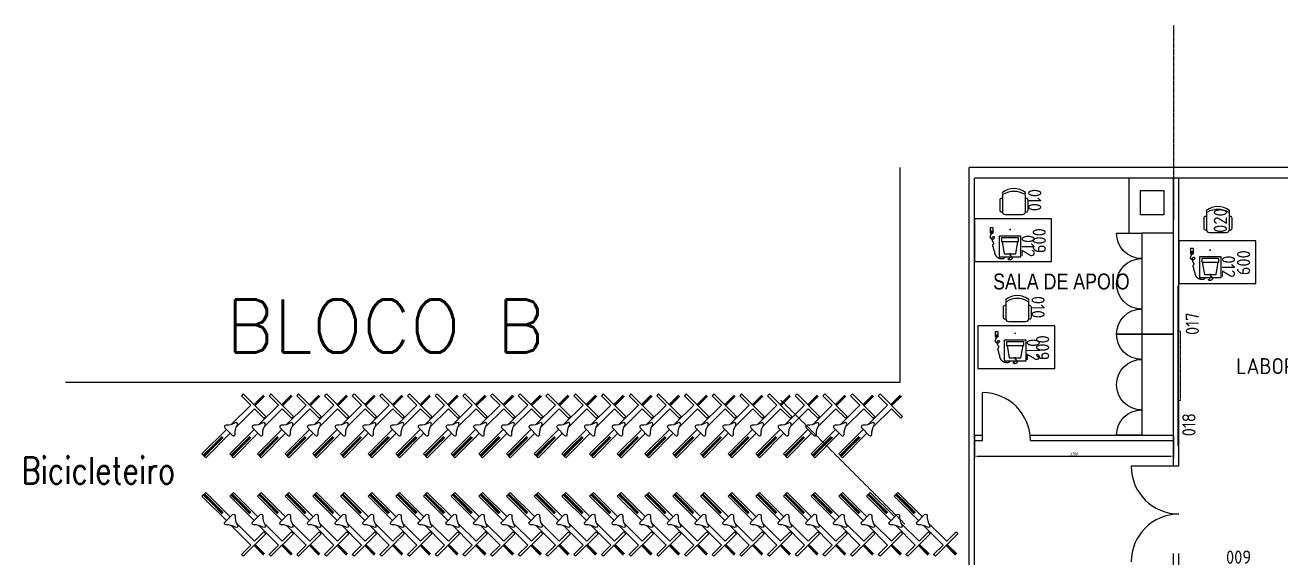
# Model space of a CAD drawing. Header units: millimetres. Extents: x 18768 to 1484868, y -11027 to 520152.
# Drawn here: x 1386044 to 1409702, y 308772 to 318803 of the extents above; entities that cross this region are included whole.
import ezdxf
from ezdxf.enums import TextEntityAlignment as Align

# ---------------------------------------------------------------- set-up
doc = ezdxf.new("R2010")
doc.units = ezdxf.units.MM
for name, pattern in [('DASHED2', [9.525, 6.35, -3.175]), ('DIVIDE', [2.15, 1.5, -0.2, 0.05, -0.15, 0.05, -0.2]), ('HIDDEN', [0.375, 0.25, -0.125])]:
    doc.linetypes.add(name, pattern=pattern)
for name, color, linetype in [('8-TEXTO', 4, 'Continuous'), ('L025-CONTORNO', 7, 'Continuous'), ('L025-IMAGIN', 1, 'DIVIDE'), ('L025-TEXTO', 7, 'Continuous'), ('L035-ARRANJO-ADQUIRIR', 102, 'Continuous'), ('L035-TEXTO', 40, 'Continuous'), ('PAREDES', 7, 'Continuous')]:
    doc.layers.add(name, color=color, linetype=linetype)
doc.styles.add('ISO-CP--25', font='isocp.shx', dxfattribs={"height": 250})
doc.styles.add('ISO-CP--35', font='isocp.shx', dxfattribs={"height": 350})
doc.styles.add('ROMANS', font='romans', dxfattribs={"width": 0.8, "height": 300})
doc.styles.get("Standard").update_dxf_attribs({"font": 'arial.ttf'})
doc.dimstyles.new('Anotativo', dxfattribs={"dimscale": 0, "dimtxt": 2.5, "dimasz": 2.5, "dimexe": 1.25, "dimexo": 0.625, "dimtad": 1, "dimtxsty": 'Standard', "dimcen": 2.5, "dimadec": 0, "dimazin": 0, "dimtfac": 1, "dimtmove": 0, "dimatfit": 3, "dimfxl": 1, "dimarcsym": 0})

# ---------------------------------------------------------------- blocks, each defined once
blk = doc.blocks.new('Bicicleta')
for points in [[(-1.142, 1.121), (-1.121, 1.142), (-0.944, 0.965), (-0.965, 0.944)], [(-0.788, 0.767), (-0.767, 0.788), (-0.944, 0.965), (-0.965, 0.944)], [(-0.011, -0.011), (0.011, 0.011), (-0.166, 0.187), (-0.187, 0.166)]]:
    blk.add_hatch(color=256).paths.add_polyline_path(points)
for p, q in [((-0.965, 0.944), (-1.142, 1.121)), ((-0.944, 0.965), (-1.121, 1.142)), ((-0.944, 0.965), (-0.767, 0.788)), ((-0.965, 0.944), (-0.788, 0.767)), ((-0.187, 0.166), (-0.011, -0.011)), ((-0.166, 0.187), (0.011, 0.011))]:
    blk.add_line(p, q)
at = {"color": 1}
for points in [[(-0.707, 0.636), (-1.167, 1.096), (-1.096, 1.167), (-0.636, 0.707)], [(-0.518, 0.589), (-0.177, 0.247), (0, 0.424), (0.035, 0.389), (-0.389, -0.035), (-0.424, 0), (-0.247, 0.177), (-0.615, 0.545)]]:
    blk.add_lwpolyline(points, dxfattribs=at)
blk.add_lwpolyline([(-0.714, 0.556, -0.686338), (-0.736, 0.607), (-0.595, 0.749, -0.686338), (-0.544, 0.726, 0.152911), (-0.499, 0.552, -0.794326), (-0.54, 0.511, 0.152911)], format="xyb", close=True, dxfattribs=at)
blk = doc.blocks.new('BL_SENAI_id9320211380')
at = {"layer": 'L035-ARRANJO-ADQUIRIR', "color": 0}
for points in [[(388, -137, 0.129448), (395, -110), (395, 195, 0.414214), (341, 249), (16, 249, 0.414214), (-38, 195), (-38, -112, 0.120944), (-32, -137)], [(-38, 199), (-58, 199, 0.414214), (-88, 169), (-88, -21, 0.414214), (-58, -51), (-38, -51)], [(395, -51), (415, -51, 0.414214), (445, -21), (445, 169, 0.414214), (415, 199), (395, 199)], [(368, -137, -0.290756), (-12, -137, 0.829608), (-38, -166, 0.333333), (394, -166, 0.829608), (368, -137)]]:
    blk.add_lwpolyline(points, format="xyb", dxfattribs=at)
at = {"layer": 'L025-TEXTO', "style": 'ISO-CP--25'}
blk.add_attdef('rmp_mt_codmaterial', (15, 15), '', height=40, dxfattribs=at)
at = {"layer": 'L025-TEXTO', "style": 'ISO-CP--25', "flags": 1}
for tag in ['rmp_mt_nomeunid', 'rmp_mt_potencia', 'rmp_mt_cod']:
    blk.add_attdef(tag, (15, 15), '', height=40, dxfattribs=at)
blk = doc.blocks.new('BL_SENAI_id9320220810')
at = {"layer": 'L025-CONTORNO', "color": 0}
blk.add_lwpolyline([(-688, 238), (112, 238), (112, 1688), (-688, 1688)], close=True, dxfattribs=at)
at = {"layer": 'L025-TEXTO', "style": 'ISO-CP--25'}
blk.add_attdef('rmp_mt_codmaterial', (15, 15), '', height=40, dxfattribs=at)
at = {"layer": 'L025-TEXTO', "style": 'ISO-CP--25', "flags": 1}
for tag in ['rmp_mt_nomeunid', 'rmp_mt_potencia', 'rmp_mt_cod']:
    blk.add_attdef(tag, (15, 15), '', height=40, dxfattribs=at)
blk = doc.blocks.new('BL_SENAI_id9320210400')
at = {"layer": 'L035-ARRANJO-ADQUIRIR', "color": 0}
for points in [[(-690, 550, -0.290756), (-310, 550, 0.829608), (-284, 579, 0.333333), (-716, 579, 0.829608), (-690, 550)], [(-710, 550, 0.129448), (-717, 523), (-717, 219, 0.414214), (-663, 164), (-338, 164, 0.414214), (-284, 219), (-284, 525, 0.120944), (-290, 550)], [(-717, 464), (-737, 464, 0.414214), (-767, 434), (-767, 244, 0.414214), (-737, 214), (-717, 214)], [(-284, 214), (-264, 214, 0.414214), (-234, 244), (-234, 434, 0.414214), (-264, 464), (-284, 464)]]:
    blk.add_lwpolyline(points, format="xyb", dxfattribs=at)
at = {"layer": 'L025-TEXTO', "style": 'ISO-CP--25'}
blk.add_attdef('rmp_mt_codmaterial', (15, 15), '', height=40, dxfattribs=at)
at = {"layer": 'L025-TEXTO', "style": 'ISO-CP--25', "flags": 1}
for tag in ['rmp_mt_nomeunid', 'rmp_mt_potencia', 'rmp_mt_cod']:
    blk.add_attdef(tag, (15, 15), '', height=40, dxfattribs=at)
blk = doc.blocks.new('BL_SENAI_id9300159197')
at = {"layer": 'L025-CONTORNO', "color": 0, "linetype": 'HIDDEN', "lineweight": 9}
blk.add_lwpolyline([(-650, -50), (650, -50), (650, 0), (-650, 0)], close=True, dxfattribs=at)
at = {"layer": 'L025-TEXTO', "lineweight": 9, "style": 'ISO-CP--25'}
blk.add_attdef('rmp_mt_codmaterial', (15, 15), '', height=40, dxfattribs=at)
at = {"layer": 'L025-TEXTO', "lineweight": 9, "style": 'ISO-CP--25', "flags": 1}
for tag in ['rmp_mt_nomeunid', 'rmp_mt_potencia', 'rmp_mt_cod']:
    blk.add_attdef(tag, (15, 15), '', height=40, dxfattribs=at)
blk = doc.blocks.new('BL_SENAI_id9320290690')
at = {"layer": 'L025-CONTORNO', "color": 0}
blk.add_lwpolyline([(-3131, 134), (-131, 134), (-131, 152), (-3131, 152)], close=True, dxfattribs=at)
at = {"layer": 'L025-TEXTO', "style": 'ISO-CP--25'}
blk.add_attdef('rmp_mt_codmaterial', (15, 15), '', height=40, dxfattribs=at)
at = {"layer": 'L025-TEXTO', "style": 'ISO-CP--25', "flags": 1}
for tag in ['rmp_mt_nomeunid', 'rmp_mt_potencia', 'rmp_mt_cod']:
    blk.add_attdef(tag, (15, 15), '', height=40, dxfattribs=at)
blk = doc.blocks.new('BL_SENAI_id9370710510')
at = {"layer": 'L035-ARRANJO-ADQUIRIR', "color": 0}
for p, q in [((185, 107), (161, 107)), ((173, 95), (173, 119)), ((491, 168), (491, 85)), ((491, 142), (549, 142)), ((491, 141), (549, 141)), ((495, 168), (495, 145)), ((511, 168), (495, 168)), ((495, 145), (511, 145)), ((542, 174), (498, 174)), ((498, 78), (542, 78)), ((511, 145), (511, 168)), ((529, 168), (512, 168)), ((512, 168), (512, 145)), ((512, 145), (529, 145)), ((529, 145), (529, 168)), ((530, 168), (530, 145)), ((546, 168), (530, 168)), ((530, 145), (546, 145)), ((546, 145), (546, 168)), ((549, 85), (549, 168))]:
    blk.add_line(p, q, dxfattribs=at)
for points in [[(-27, 229), (-27, 629), (373, 629), (373, 229)], [(162, 566), (184, 566), (184, 581), (162, 581)], [(335, 266), (335, 336), (10, 336), (10, 266)]]:
    blk.add_lwpolyline(points, close=True, dxfattribs=at)
for points in [[(323, 336), (283, 566), (63, 566), (23, 336)], [(173, 581), (172, 586), (170, 590), (168, 593), (165, 596), (162, 598), (160, 599), (158, 600), (156, 602), (154, 603), (153, 604), (152, 606), (152, 607), (152, 609), (151, 610), (151, 611), (150, 612), (149, 613), (148, 614), (146, 615), (145, 616), (143, 617), (141, 618), (139, 620), (138, 622), (136, 624), (135, 627), (134, 630), (133, 633), (133, 637), (133, 640), (133, 644), (133, 647), (134, 650), (134, 653), (135, 656), (137, 658), (138, 661), (140, 663), (142, 665), (144, 667), (146, 668), (148, 670), (151, 671), (153, 672), (156, 673), (158, 674), (160, 675), (162, 676), (164, 676), (166, 677), (168, 678), (170, 678), (172, 679), (174, 679), (175, 679), (177, 680), (179, 680), (180, 680), (182, 680), (183, 680), (185, 680), (187, 680), (189, 679), (190, 679), (192, 678), (194, 678), (195, 677), (197, 676), (199, 675), (200, 674), (201, 672), (203, 671), (204, 670), (205, 669), (205, 667), (206, 666), (206, 665), (206, 664), (206, 663), (206, 662), (205, 660), (205, 659), (204, 658), (203, 658), (201, 657), (200, 656), (199, 655), (197, 654), (196, 653), (194, 653), (193, 652), (191, 651), (190, 650), (189, 649), (187, 648), (186, 647), (185, 645), (184, 644), (183, 642), (182, 640), (181, 637), (179, 635), (176, 632), (173, 629)], [(268, 629), (272, 638), (277, 645), (282, 650), (288, 655), (294, 657), (300, 659), (307, 661), (313, 661), (320, 662), (326, 662), (332, 661), (338, 661), (343, 660), (349, 659), (355, 658), (360, 657), (366, 656), (371, 654), (377, 652), (382, 651), (387, 649), (392, 646), (397, 644), (402, 641), (406, 637), (411, 634), (415, 630), (419, 626), (422, 621), (426, 617), (430, 612), (433, 607), (437, 602), (440, 597), (443, 591), (447, 586), (449, 580), (452, 575), (454, 570), (456, 565), (457, 560), (458, 555), (459, 550), (460, 545), (460, 540), (461, 535), (461, 531), (462, 526), (464, 521), (466, 516), (467, 511), (470, 507), (472, 502), (474, 496), (475, 491), (477, 486), (478, 481), (479, 475), (480, 470), (481, 465), (481, 459), (482, 454), (483, 449), (484, 445), (486, 440), (487, 436), (489, 432), (491, 428), (492, 425), (494, 421), (495, 418), (496, 415), (496, 411), (496, 408), (496, 405), (495, 402), (494, 398), (493, 395), (492, 393), (490, 390), (488, 387), (486, 385), (484, 382), (482, 380), (481, 377), (480, 375), (479, 372), (479, 369), (479, 366), (479, 362), (481, 359), (482, 355), (484, 352), (486, 348), (488, 345), (490, 342), (492, 338), (493, 336), (495, 333), (497, 331), (498, 329), (499, 327), (500, 326), (501, 325), (501, 325), (501, 324), (501, 324), (501, 324), (501, 324), (500, 323), (500, 322), (501, 319), (501, 316), (502, 312), (503, 308), (504, 303), (505, 298), (506, 293), (507, 287), (508, 283), (509, 278), (510, 275), (511, 271), (511, 268), (511, 265), (510, 262), (509, 259), (507, 257), (505, 254), (502, 251), (498, 248), (495, 246), (491, 244), (487, 242), (483, 241), (480, 241), (477, 241), (475, 242), (473, 243), (471, 245), (470, 247), (469, 250), (469, 253), (469, 256), (469, 259), (470, 262), (471, 265), (472, 268), (473, 271), (475, 274), (477, 277), (479, 280), (482, 283), (485, 286), (488, 289), (491, 291), (495, 293), (498, 294), (503, 294), (507, 293), (512, 292), (517, 290), (522, 287), (527, 283), (531, 279), (536, 274), (539, 269), (542, 263), (543, 257), (544, 251), (544, 245), (543, 239), (542, 233), (540, 227), (538, 221), (536, 216), (533, 210), (530, 205), (528, 199), (525, 194), (523, 189), (521, 183), (520, 177), (520, 174)]]:
    blk.add_lwpolyline(points, dxfattribs=at)
for centre, start, end in [((498, 168), 90, 180), ((498, 85), 180, 270), ((542, 168), 0, 90), ((542, 85), 270, 0)]:
    blk.add_arc(centre, 6.72, start, end, dxfattribs=at)
at = {"layer": 'L025-TEXTO', "style": 'ISO-CP--25'}
blk.add_attdef('rmp_mt_codmaterial', (15, 15), '', height=40, dxfattribs=at)
at = {"layer": 'L025-TEXTO', "style": 'ISO-CP--25', "flags": 1}
for tag in ['rmp_mt_nomeunid', 'rmp_mt_potencia', 'rmp_mt_cod']:
    blk.add_attdef(tag, (15, 15), '', height=40, dxfattribs=at)
blk = doc.blocks.new('*D792')
at = {"layer": 'DEFPOINTS', "color": 0, "linetype": 'ByBlock', "lineweight": 15, "transparency": 16777216}
for p in [(1403931, 311083), (1407681, 311083), (1407681, 310687)]:
    blk.add_point(p, dxfattribs=at)
at = {"layer": 'PAREDES', "color": 0, "linetype": 'ByBlock', "lineweight": -2, "transparency": 16777216}
for p, q in [((1403931, 311070), (1403931, 310662)), ((1407681, 311070), (1407681, 310662)), ((1403981, 310687), (1407631, 310687))]:
    blk.add_line(p, q, dxfattribs=at)
at = {"layer": 'PAREDES', "color": 0, "linetype": 'ByBlock', "lineweight": 15, "transparency": 16777216}
for points in [[(1403981, 310695), (1403981, 310678), (1403931, 310687)], [(1407631, 310695), (1407631, 310678), (1407681, 310687)]]:
    blk.add_solid(points, dxfattribs=at)
at = {"layer": 'PAREDES', "color": 0, "linetype": 'ByBlock', "lineweight": 15, "transparency": 16777216, "insert": (1405806, 310725), "char_height": 50, "attachment_point": 5}
blk.add_mtext('3750', dxfattribs=at)

msp = doc.modelspace()

# ---------------------------------------------------------------- linework, layer by layer
for p, q in [((1406844.497, 314882.502), (1406844.497, 315922.502)), ((1407054.497, 315687.902), (1407494.497, 315687.902)), ((1407054.497, 315227.902), (1407054.497, 315687.902)), ((1407494.497, 315687.902), (1407494.497, 315227.902)), ((1407494.497, 315227.902), (1407054.497, 315227.902)), ((1404082.993, 310982.502), (1404082.993, 311882.502)), ((1407782.167, 310496.791), (1406882.167, 310496.791))]:
    msp.add_line(p, q)
at = {"color": 1, "linetype": 'DASHED2'}
msp.add_line((1402618.13, 309407.233), (1400284.678, 311740.686), dxfattribs=at)
at = {"color": 2}
for points in [[(1407080.943, 312982.502), (1406605.943, 312982.502, -0.414213562), (1407080.943, 313457.502, -0.414213562), (1406605.943, 313932.502, -0.414213562), (1407080.943, 314407.502, -0.414213562), (1406605.943, 314882.502), (1407080.943, 314882.502)], [(1407080.943, 311082.502), (1406605.943, 311082.502, -0.414213562), (1407080.943, 311557.502, -0.414213562), (1406605.943, 312032.502, -0.414213562), (1407080.943, 312507.502, -0.414213562), (1406605.943, 312982.502), (1407080.943, 312982.502)]]:
    msp.add_lwpolyline(points, format="xyb", dxfattribs=at)
for points in [[(1407680.943, 312982.502), (1407680.943, 314882.502), (1407080.943, 314882.502), (1407080.943, 312982.502)], [(1407680.943, 311082.502), (1407680.943, 312982.502), (1407080.943, 312982.502), (1407080.943, 311082.502)]]:
    msp.add_lwpolyline(points, close=True)
for centre, start, end in [((1404082.993, 310982.502), 0, 90), ((1407782.167, 310496.791), 180, 270), ((1407782.167, 308696.791), 90, 180)]:
    msp.add_arc(centre, 900, start, end)
at = {"layer": 'L025-IMAGIN'}
msp.add_line((1407680.943, 318802.502), (1407669.628, 310889.055), dxfattribs=at)
at = {"layer": 'PAREDES', "ltscale": 0.01}
for p, q in [((1402530.943, 312082.502), (1402530.943, 316122.502)), ((1403830.943, 308582.502), (1403830.943, 316122.502)), ((1403930.943, 308582.502), (1403930.943, 315922.502)), ((1407680.943, 310496.791), (1407680.943, 315922.502)), ((1407780.943, 310496.791), (1407780.943, 315922.502)), ((1407680.943, 309591.081), (1407680.943, 309602.502)), ((1407680.943, 308542.502), (1407680.943, 308856.791)), ((1407780.943, 308542.502), (1407780.943, 308856.791))]:
    msp.add_line(p, q, dxfattribs=at)
at = {"layer": 'PAREDES'}
for p, q in [((1419157.794, 316122.502), (1403830.943, 316122.502)), ((1419157.794, 315922.502), (1403930.943, 315922.502)), ((1386807.794, 312082.502), (1402530.943, 312082.502)), ((1403930.943, 311082.502), (1404082.993, 311082.502)), ((1403930.943, 310982.502), (1404082.993, 310982.502)), ((1404977.42, 311082.502), (1407680.943, 311082.502)), ((1404982.993, 310982.502), (1407680.943, 310982.502))]:
    msp.add_line(p, q, dxfattribs=at)

# ---------------------------------------------------------------- block references
at = {"xscale": -1000, "yscale": 1000, "zscale": 1000, "rotation": 180}
for p in [(1390543.045, 311824.978), (1391064.671, 311824.978), (1391586.297, 311824.978), (1392107.922, 311824.978), (1392629.548, 311824.978), (1393151.174, 311824.978), (1393672.8, 311824.978), (1394194.425, 311824.978), (1394716.051, 311824.978), (1395237.677, 311824.978), (1395759.302, 311824.978), (1396280.928, 311824.978), (1396802.554, 311824.978), (1397324.18, 311824.978), (1397845.805, 311824.978), (1398367.431, 311824.978), (1398889.057, 311824.978), (1399410.682, 311824.978), (1399932.308, 311824.978), (1400453.934, 311824.978), (1400975.56, 311824.978), (1401497.185, 311824.978), (1402018.811, 311824.978), (1402540.437, 311824.978)]:
    msp.add_blockref('Bicicleta', p, dxfattribs=at)
at = {"xscale": 1000, "yscale": 1000, "zscale": 1000}
for p in [(1390543.045, 308836.498), (1391064.671, 308836.498), (1391586.297, 308836.498), (1392107.922, 308836.498), (1392629.548, 308836.498), (1393151.174, 308836.498), (1393672.8, 308836.498), (1394194.425, 308836.498), (1394716.051, 308836.498), (1395237.677, 308836.498), (1395759.302, 308836.498), (1396280.928, 308836.498), (1396802.554, 308836.498), (1397324.18, 308836.498), (1397845.805, 308836.498), (1398367.431, 308836.498), (1398889.057, 308836.498), (1399410.682, 308836.498), (1399932.308, 308836.498), (1400453.934, 308836.498), (1400975.56, 308836.498), (1401497.185, 308836.498), (1402018.811, 308836.498), (1402540.437, 308836.498), (1403062.062, 308836.498), (1403583.688, 308836.498)]:
    msp.add_blockref('Bicicleta', p, dxfattribs=at)
at = {"layer": 'L035-ARRANJO-ADQUIRIR'}
ref = msp.add_blockref('BL_SENAI_id9320211380', (1404850.443, 315486.607), dxfattribs=dict(at, rotation=180))
ref.add_attrib('rmp_mt_codmaterial', '010', dxfattribs={"layer": 'L025-TEXTO', "height": 250, "rotation": 270, "style": 'ISO-CP--25'}).set_placement((1404938.379, 315507.829), align=Align.CENTER)
ref = msp.add_blockref('BL_SENAI_id9320210400', (1409016.591, 314734.981), dxfattribs=at)
ref.add_attrib('rmp_mt_codmaterial', '020', dxfattribs={"layer": 'L025-TEXTO', "height": 250, "rotation": 90, "style": 'ISO-CP--25'}).set_placement((1408561.161, 315122.543), align=Align.MIDDLE)
ref = msp.add_blockref('BL_SENAI_id9320220810', (1405619.11, 315041.91), dxfattribs=dict(at, rotation=90))
ref.add_attrib('rmp_mt_codmaterial', '009', dxfattribs={"layer": 'L025-TEXTO', "height": 250, "rotation": 270, "style": 'ISO-CP--25'}).set_placement((1405023.933, 314742.955), align=Align.CENTER)
ref = msp.add_blockref('BL_SENAI_id9370710510', (1404771.861, 315062.277), dxfattribs=dict(at, rotation=180))
ref.add_attrib('rmp_mt_codmaterial', '012', dxfattribs={"layer": 'L025-TEXTO', "height": 250, "rotation": 270, "style": 'ISO-CP--25'}).set_placement((1404941.443, 314644.399), align=Align.MIDDLE)
ref = msp.add_blockref('BL_SENAI_id9320220810', (1409469.11, 314626.077), dxfattribs=dict(at, rotation=89.99999999999835))
ref.add_attrib('rmp_mt_codmaterial', '009', dxfattribs={"layer": 'L025-TEXTO', "height": 250, "rotation": 270, "style": 'ISO-CP--25'}).set_placement((1408873.933, 314327.122), align=Align.CENTER)
ref = msp.add_blockref('BL_SENAI_id9370710510', (1408545.027, 314673.352), dxfattribs=dict(at, rotation=180))
ref.add_attrib('rmp_mt_codmaterial', '012', dxfattribs={"layer": 'L025-TEXTO', "height": 250, "rotation": 270, "style": 'ISO-CP--25'}).set_placement((1408714.61, 314255.474), align=Align.MIDDLE)
ref = msp.add_blockref('BL_SENAI_id9320211380', (1404914.496, 313470.774), dxfattribs=dict(at, rotation=180))
ref.add_attrib('rmp_mt_codmaterial', '010', dxfattribs={"layer": 'L025-TEXTO', "height": 250, "rotation": 270, "style": 'ISO-CP--25'}).set_placement((1405002.432, 313491.997), align=Align.CENTER)
ref = msp.add_blockref('BL_SENAI_id9320290690', (1407628.553, 310756.968), dxfattribs=dict(at, rotation=270))
ref.add_attrib('rmp_mt_codmaterial', '018', dxfattribs={"layer": 'L025-TEXTO', "height": 250, "rotation": 90, "style": 'ISO-CP--25'}).set_placement((1407968.655, 311278.122), align=Align.MIDDLE)
ref = msp.add_blockref('BL_SENAI_id9300159197', (1407762.943, 312387.902), dxfattribs=dict(at, rotation=90))
ref.add_attrib('rmp_mt_codmaterial', '017', dxfattribs={"layer": 'L025-TEXTO', "lineweight": 9, "height": 250, "rotation": 90, "style": 'ISO-CP--25'}).set_placement((1408033.209, 313180.199), align=Align.MIDDLE)
ref = msp.add_blockref('BL_SENAI_id9320220810', (1405683.163, 313026.077), dxfattribs=dict(at, rotation=90))
ref.add_attrib('rmp_mt_codmaterial', '009', dxfattribs={"layer": 'L025-TEXTO', "height": 250, "rotation": 270, "style": 'ISO-CP--25'}).set_placement((1405087.986, 312727.122), align=Align.CENTER)
ref = msp.add_blockref('BL_SENAI_id9370710510', (1404867.418, 313106.79), dxfattribs=dict(at, rotation=180))
ref.add_attrib('rmp_mt_codmaterial', '012', dxfattribs={"layer": 'L025-TEXTO', "height": 250, "rotation": 270, "style": 'ISO-CP--25'}).set_placement((1405037, 312688.912), align=Align.MIDDLE)
ref = msp.add_blockref('BL_SENAI_id9320220810', (1408469.629, 308837.487), dxfattribs=dict(at, rotation=180))
ref.add_attrib('rmp_mt_codmaterial', '009', dxfattribs={"layer": 'L025-TEXTO', "height": 250, "style": 'ISO-CP--25'}).set_placement((1408905.06, 308660.34), align=Align.CENTER)

# ---------------------------------------------------------------- texts
at = {"layer": '8-TEXTO', "style": 'ROMANS'}
msp.add_text('BLOCO B', height=1000, dxfattribs=at).set_placement((1389827.053, 312637.97))
at = {"layer": '8-TEXTO', "style": 'ROMANS', "width": 0.8}
msp.add_text('Bicicleteiro', height=500, dxfattribs=at).set_placement((1385975.354, 310167.749))
at = {"layer": 'L035-TEXTO', "width": 0.8}
msp.add_text('SALA DE APOIO', height=300, dxfattribs=at).set_placement((1404280.649, 313825.744))
at = {"layer": 'L035-TEXTO', "insert": (1411556.432, 313032.902), "char_height": 300, "width": 8756.13, "attachment_point": 2, "style": 'ISO-CP--35'}
msp.add_mtext('\\PLABORATÓRIO DE MANUTENÇÃO', dxfattribs=at)

# ---------------------------------------------------------------- dimensions: what is measured, and where the dimension line sits
at = {"layer": 'PAREDES', "linetype": 'ByBlock', "lineweight": 15}
dim = msp.add_linear_dim(base=(1407680.943, 310686.507), p1=(1403930.943, 311082.502), p2=(1407680.943, 311082.502), dimstyle='Anotativo', dxfattribs=at)
dim.commit()
dim.dimension.update_dxf_attribs({"geometry": '*D792', "text_midpoint": (1405805.943, 310724.552)})

doc.saveas('drawing.dxf')
